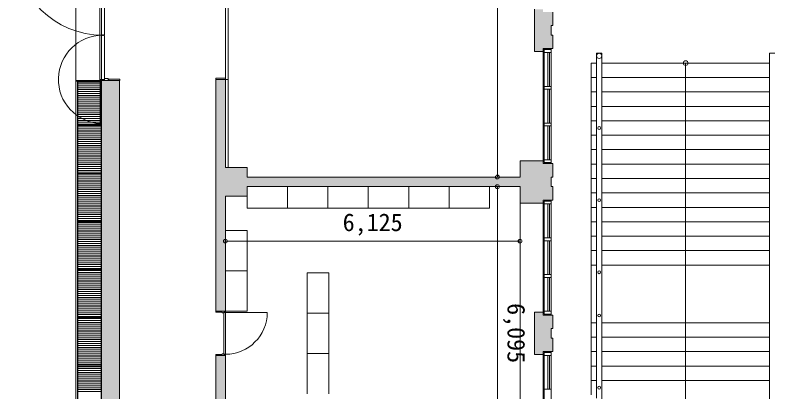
# Model space of a CAD drawing. Units: millimetres, scale not verified. Extents: x -61855 to 52913, y -114842 to -21833.
# Drawn here: x -8663 to 7068, y -58108 to -50272 of the extents above; entities that cross this region are included whole.
import ezdxf
from ezdxf.enums import TextEntityAlignment as Align

# ---------------------------------------------------------------- set-up
doc = ezdxf.new("R2010")
doc.units = ezdxf.units.MM
doc.header["$LTSCALE"] = 200
doc.header["$PDMODE"] = 32
doc.header["$PDSIZE"] = 80
for name, color, linetype, lineweight in [('0-1_躯体', 7, 'Continuous', 9), ('0-2_建具', 7, 'Continuous', 9), ('0-3_仕上', 4, 'Continuous', 5), ('0-5_設備機器', 7, 'Continuous', 9), ('0-6_寸法', 4, 'Continuous', 5)]:
    doc.layers.add(name, color=color, linetype=linetype, lineweight=lineweight)
doc.styles.add('ＭＳ ゴシック', font='')
doc.styles.get('ＭＳ ゴシック').set_extended_font_data('MS Gothic')

msp = doc.modelspace()

# ---------------------------------------------------------------- linework, layer by layer
at = {"layer": '0-1_躯体'}
for p, q in [((-7401.8, -64263.9), (-7401.8, -35240)), ((-4291.8, -53440), (-4291.8, -47740)), ((-6901.8, -48851), (-6901.8, -51631)), ((-6866.8, -48861), (-6866.8, -51621.1)), ((2133.2, -51030), (2133.2, -50150)), ((2513.2, -50490), (2513.2, -50210)), ((2513.2, -50490), (2483.2, -50490)), ((2133.2, -51030), (2313.2, -51030)), ((2513.2, -50970), (2313.2, -50970)), ((2313.2, -53360), (2313.2, -50970)), ((-6901.8, -51631), (-7401.8, -51631)), ((-7401.8, -51631), (-7366.8, -51656)), ((-7366.8, -51656), (-6866.8, -51656)), ((-7366.8, -51656), (-7366.8, -62573.5)), ((-6901.8, -51631), (-6866.8, -51656)), ((-6871.8, -51618.5), (-6866.8, -51621.1)), ((-6491.8, -51631), (-6491.8, -62598.5)), ((-4491.8, -56430), (-4491.8, -51610)), ((-4291.8, -51610), (-4491.8, -51610)), ((1833.2, -53300), (2313.2, -53300)), ((1833.2, -53300), (1833.2, -53640)), ((-3841.8, -53440), (-4291.8, -53440)), ((-3841.8, -53440), (-3841.8, -53640)), ((2313.2, -53360), (2513.2, -53360)), ((2513.2, -53640), (2513.2, -53360)), ((1010.1, -53640), (-3841.8, -53640)), ((624.8, -53640), (1833.2, -53640)), ((2483.2, -53840), (2483.2, -53640)), ((2513.2, -53640), (2483.2, -53640)), ((1010.1, -53840), (-3841.8, -53840)), ((-3841.8, -53840), (-3841.8, -54040)), ((624.8, -53840), (1833.2, -53840)), ((1833.2, -54180), (1833.2, -53840)), ((2513.2, -53840), (2483.2, -53840)), ((2513.2, -53840), (2513.2, -54120)), ((-4291.8, -54040), (-3841.8, -54040)), ((-4291.8, -54040), (-4291.8, -59740)), ((1833.2, -54180), (2313.2, -54180)), ((2313.2, -56510), (2313.2, -54120)), ((2513.2, -54120), (2313.2, -54120)), ((-4491.8, -56430), (-4291.8, -56430)), ((2133.2, -56450), (2313.2, -56450)), ((2133.2, -57330), (2133.2, -56450)), ((2313.2, -56510), (2513.2, -56510)), ((2513.2, -56790), (2513.2, -56510)), ((2513.2, -56790), (2483.2, -56790)), ((-4491.8, -57350), (-4291.8, -57350)), ((-4491.8, -57350), (-4491.8, -62185)), ((2133.2, -57330), (2313.2, -57330)), ((2313.2, -59660), (2313.2, -57270))]:
    msp.add_line(p, q, dxfattribs=at)
for points in [[(2513.2, -50970), (2513.2, -50690), (2483.2, -50690), (2483.2, -50490)], [(-6871.8, -51618.5), (-6871.8, -51641), (-6866.8, -51641)], [(-6491.8, -51631), (-6866.8, -51631), (-6866.8, -62598.5)], [(2313.2, -57270), (2513.2, -57270), (2513.2, -56990), (2483.2, -56990), (2483.2, -56790)]]:
    msp.add_lwpolyline(points, dxfattribs=at)
at = {"layer": '0-1_躯体', "color": 9}
for points in [[(2313.2, -51030), (2313.2, -50150), (2133.2, -51030), (2133.2, -50150)], [(2483.2, -50690), (2483.2, -50209.9), (2313.2, -50690), (2313.2, -50209.9)], [(2483.2, -50490), (2513.2, -50490), (2483.2, -50210), (2513.2, -50210)], [(2313.2, -50970), (2513.2, -50970), (2313.2, -50690), (2513.2, -50690)], [(-6491.8, -62598.5), (-6491.8, -51631), (-6866.8, -62598.5), (-6866.8, -51631)], [(-4291.8, -56430), (-4291.8, -51610), (-4491.8, -56430), (-4491.8, -51610)], [(2313.2, -53299.9), (1833.2, -53299.9), (2313.2, -53640), (1833.2, -53640)], [(-3841.8, -54040), (-3841.8, -53440), (-4291.8, -54040), (-4291.8, -53440)], [(2513.2, -53640), (2513.2, -53359.9), (2313.2, -53640), (2313.2, -53359.9)], [(1833.2, -53840), (1833.2, -53640), (-3841.8, -53840), (-3841.8, -53640)], [(2483.2, -53840), (2483.2, -53640), (1833.2, -53840), (1833.2, -53640)], [(2513.2, -54120), (2513.2, -53840), (1833.2, -54120), (1833.2, -53840)], [(2313.2, -54180), (2313.2, -54120), (1833.2, -54180), (1833.2, -54120)], [(2313.2, -57330), (2313.2, -56450), (2133.2, -57330), (2133.2, -56450)], [(2513.2, -56790), (2513.2, -56509.9), (2313.2, -56790), (2313.2, -56509.9)], [(2483.2, -56990), (2483.2, -56790), (2313.2, -56990), (2313.2, -56790)], [(2513.2, -56990), (2313.2, -56990), (2513.2, -57270.1), (2313.2, -57270.1)], [(-4491.8, -57350), (-4491.8, -59741.4), (-4291.8, -57350), (-4291.8, -59741.4)]]:
    msp.add_solid(points, dxfattribs=at)
at = {"layer": '0-2_建具'}
for p, q in [((-6866.8, -50683.5), (-6866.8, -48871)), ((-6806.8, -48871), (-6806.8, -50683.5)), ((-4236.8, -51610), (-4236.8, -48860)), ((-6866.8, -50683.5), (-6844.3, -50683.5)), ((-6866.8, -50698.5), (-6844.3, -50698.5)), ((-6866.8, -50698.5), (-6866.8, -51611)), ((-6844.3, -50683.5), (-6844.3, -50689.5)), ((-6844.3, -50689.5), (-6829.3, -50689.5)), ((-6844.3, -50692.5), (-6829.3, -50692.5)), ((-6844.3, -50698.5), (-6844.3, -50692.5)), ((-6829.3, -50683.5), (-6829.3, -50689.5)), ((-6829.3, -50683.5), (-6806.8, -50683.5)), ((-6829.3, -50698.5), (-6829.3, -50692.5)), ((-6829.3, -50698.5), (-6806.8, -50698.5)), ((-6806.8, -51611), (-6806.8, -50698.5)), ((2313.2, -50970.1), (2313.2, -53340)), ((2313.2, -50970.1), (2483.2, -50970.1)), ((2313.2, -51030), (2333.2, -51030)), ((2483.2, -50990), (2333.2, -50990)), ((2333.2, -53340), (2333.2, -50990)), ((2483.2, -51050), (2333.2, -51050)), ((2408.2, -51050), (2408.2, -51753.7)), ((2445.7, -51050), (2445.7, -51753.7)), ((2483.2, -51005.3), (2483.2, -50970.1)), ((2483.2, -51005.3), (2483.2, -53359.9)), ((3510.9, -51065.6), (3423.2, -51065.6)), ((3423.2, -51065.6), (3423.2, -58241.3)), ((3478.2, -51065), (3533.2, -51065)), ((3533.2, -51065), (3533.2, -58312.6)), ((7018.2, -51065), (7128.2, -51065)), ((7018.2, -51065), (7018.2, -60571.5)), ((7018.2, -51270), (3533.2, -51270)), ((5275.7, -58770), (5275.7, -51270)), ((-6801.8, -51621), (-6801.8, -51591)), ((-6801.8, -51591), (-6731.8, -51591)), ((-4491.8, -51610), (-4491.8, -51585)), ((-4291.8, -51585), (-4491.8, -51585)), ((3423.2, -51570), (3313.2, -51570)), ((7018.2, -51570), (3533.2, -51570)), ((-6871.8, -51618.5), (-6866.8, -51621)), ((-6871.8, -51641), (-6871.8, -51618.5)), ((-6871.8, -51641), (-6866.8, -51641)), ((-6866.8, -51621), (-6801.8, -51621)), ((-6866.8, -51641), (-6866.8, -51631)), ((-6866.8, -51631), (-6486.8, -51631)), ((-6731.8, -51616), (-6716.8, -51616)), ((-6716.8, -51616), (-6716.8, -51601)), ((-6716.8, -51601), (-6486.8, -51601)), ((-6486.8, -51631), (-6486.8, -51601)), ((-4236.8, -51610), (-4286.8, -51610)), ((2483.2, -51753.7), (2333.2, -51753.7)), ((2483.2, -51813.7), (2333.2, -51813.7)), ((2408.2, -51813.7), (2408.2, -52517)), ((2445.7, -51813.7), (2445.7, -52517)), ((3423.2, -51870), (3313.2, -51870)), ((7018.2, -51870), (3533.2, -51870)), ((3423.2, -52170), (3313.2, -52170)), ((7018.2, -52170), (3533.2, -52170)), ((2483.2, -52517), (2333.2, -52517)), ((3423.2, -52470), (3313.2, -52470)), ((7018.2, -52470), (3533.2, -52470)), ((2483.2, -52577), (2333.2, -52577)), ((2408.2, -53280), (2408.2, -52577)), ((2445.7, -53280), (2445.7, -52577)), ((3423.2, -52770), (3313.2, -52770)), ((7018.2, -52770), (3533.2, -52770)), ((3423.2, -53070), (3313.2, -53070)), ((7018.2, -53070), (3533.2, -53070)), ((2313.2, -53359.9), (2313.2, -53299.9)), ((2333.2, -53299.9), (2313.2, -53299.9)), ((2483.2, -53280), (2333.2, -53280)), ((2313.2, -53359.9), (2483.2, -53359.9)), ((2483.2, -53340), (2333.2, -53340)), ((3423.2, -53370), (3313.2, -53370)), ((7018.2, -53370), (3533.2, -53370)), ((3423.2, -53670), (3313.2, -53670)), ((7018.2, -53670), (3533.2, -53670)), ((3423.2, -53970), (3313.2, -53970)), ((7018.2, -53970), (3533.2, -53970)), ((2313.2, -54120.1), (2313.2, -56490)), ((2313.2, -54120.1), (2483.2, -54120.1)), ((2313.2, -54180), (2333.2, -54180)), ((2483.2, -54140), (2333.2, -54140)), ((2333.2, -56490), (2333.2, -54140)), ((2483.2, -54200), (2333.2, -54200)), ((2408.2, -54200), (2408.2, -54903.7)), ((2445.7, -54200), (2445.7, -54903.7)), ((2483.2, -54155.3), (2483.2, -54120.1)), ((2483.2, -54155.3), (2483.2, -56509.9)), ((3423.2, -54270), (3313.2, -54270)), ((7018.2, -54270), (3533.2, -54270)), ((3423.2, -54570), (3313.2, -54570)), ((7018.2, -54570), (3533.2, -54570)), ((3423.2, -54870), (3313.2, -54870)), ((7018.2, -54870), (3533.2, -54870)), ((2483.2, -54903.7), (2333.2, -54903.7)), ((2483.2, -54963.7), (2333.2, -54963.7)), ((2408.2, -54963.7), (2408.2, -55667)), ((2445.7, -54963.7), (2445.7, -55667)), ((3423.2, -55170), (3313.2, -55170)), ((7018.2, -55170), (3533.2, -55170)), ((3423.2, -55470), (3313.2, -55470)), ((7018.2, -55470), (3533.2, -55470)), ((2483.2, -55667), (2333.2, -55667)), ((2483.2, -55727), (2333.2, -55727)), ((2408.2, -56430), (2408.2, -55727)), ((2445.7, -56430), (2445.7, -55727)), ((-4491.8, -56450), (-4491.8, -56430)), ((-4291.8, -56430), (-4491.8, -56430)), ((-4326.8, -56465), (-4361.8, -56465)), ((-4326.8, -56450), (-4326.8, -56465)), ((-4291.8, -56450), (-4326.8, -56450)), ((-4291.8, -56455), (-4321.8, -56455)), ((-4321.8, -56455), (-4321.8, -57325)), ((-4291.8, -56430), (-4291.8, -56450)), ((-4291.8, -56455), (-4291.8, -57325)), ((2313.2, -56509.9), (2313.2, -56449.9)), ((2333.2, -56449.9), (2313.2, -56449.9)), ((2483.2, -56430), (2333.2, -56430)), ((2313.2, -56509.9), (2483.2, -56509.9)), ((2483.2, -56490), (2333.2, -56490)), ((3423.2, -56670), (3313.2, -56670)), ((7018.2, -56670), (3533.2, -56670)), ((3423.2, -56970), (3313.2, -56970)), ((7018.2, -56970), (3533.2, -56970)), ((-4361.8, -57330), (-4491.8, -57330)), ((-4491.8, -57350), (-4491.8, -57330)), ((-4291.8, -57350), (-4491.8, -57350)), ((-4326.8, -57315), (-4361.8, -57315)), ((-4361.8, -57315), (-4361.8, -57330)), ((-4291.8, -57325), (-4321.8, -57325)), ((-4291.8, -57350), (-4291.8, -57330)), ((2313.2, -57270.1), (2313.2, -59640)), ((2313.2, -57270.1), (2483.2, -57270.1)), ((2313.2, -57330), (2333.2, -57330)), ((2483.2, -57290), (2333.2, -57290)), ((2333.2, -59640), (2333.2, -57290)), ((2483.2, -57350), (2333.2, -57350)), ((2408.2, -57350), (2408.2, -58053.7)), ((2445.7, -57350), (2445.7, -58053.7)), ((2483.2, -57305.3), (2483.2, -57270.1)), ((2483.2, -57305.3), (2483.2, -59659.9)), ((3423.2, -57270), (3313.2, -57270)), ((7018.2, -57270), (3533.2, -57270)), ((3423.2, -57570), (3313.2, -57570)), ((7018.2, -57570), (3533.2, -57570)), ((3423.2, -57870), (3313.2, -57870)), ((7018.2, -57870), (3533.2, -57870)), ((2483.2, -58053.7), (2333.2, -58053.7))]:
    msp.add_line(p, q, dxfattribs=at)
at = {"layer": '0-2_建具', "color": 4, "lineweight": 5}
for p, q in [((-6896.8, -51611), (-6806.8, -51611)), ((-6896.8, -51611), (-6896.8, -52528)), ((-4236.8, -51610), (-4236.8, -53445)), ((-4291.8, -56455), (-3421.8, -56455))]:
    msp.add_line(p, q, dxfattribs=at)
at = {"layer": '0-2_建具'}
for points in [[(-4236.8, -48860), (-4286.8, -48860), (-4286.8, -51610)], [(3423.2, -51270), (3313.2, -51270), (3313.2, -58170)], [(-6731.8, -51616), (-6731.8, -51591), (-6731.8, -51616)], [(-4291.8, -51585), (-4291.8, -51610), (-4491.8, -51610)], [(-4361.8, -56465), (-4361.8, -56450), (-4491.8, -56450)], [(-4291.8, -57330), (-4326.8, -57330), (-4326.8, -57315)]]:
    msp.add_lwpolyline(points, dxfattribs=at)
for centre, radius in [((3478.2, -51120), 55), ((5275.7, -51270), 50), ((3478.2, -52620), 30), ((3478.2, -54120), 30), ((3478.2, -55620), 30), ((3478.2, -56520), 30), ((3478.2, -58020), 30)]:
    msp.add_circle(centre, radius, dxfattribs=at)
at = {"layer": '0-2_建具', "color": 4, "lineweight": 5}
for centre, radius, start, end in [((-6844.3, -48871), 1818.5, 91.65436, 270), ((-6844.3, -51611), 918.5, 90, 266.72328), ((-4291.8, -56455), 870, 270, 0)]:
    msp.add_arc(centre, radius, start, end, dxfattribs=at)
at = {"layer": '0-3_仕上', "color": 7, "lineweight": 9}
for p, q in [((-7366.8, -52573.5), (-7366.8, -51656)), ((-6876.8, -52564), (-6876.8, -51666)), ((-6866.8, -52573.5), (-7366.8, -52573.5)), ((-6876.8, -52564), (-7356.8, -52564)), ((-6876.8, -52583.5), (-7356.8, -52583.5)), ((-7356.8, -53564), (-7356.8, -52583.5)), ((-6876.8, -53564), (-6876.8, -52583.5)), ((-6876.8, -53564), (-7356.8, -53564)), ((-6876.8, -53583.5), (-7356.8, -53583.5)), ((-7356.8, -54564), (-7356.8, -53583.5)), ((-6876.8, -54564), (-6876.8, -53583.5)), ((-6876.8, -54564), (-7356.8, -54564)), ((-6876.8, -54583.5), (-7356.8, -54583.5)), ((-7356.8, -55564), (-7356.8, -54583.5)), ((-6876.8, -55564), (-6876.8, -54583.5)), ((-6876.8, -55564), (-7356.8, -55564)), ((-6876.8, -55583.5), (-7356.8, -55583.5)), ((-7356.8, -56564), (-7356.8, -55583.5)), ((-6876.8, -56564), (-6876.8, -55583.5)), ((-6876.8, -56564), (-7356.8, -56564)), ((-6876.8, -56583.5), (-7356.8, -56583.5)), ((-7356.8, -57564), (-7356.8, -56583.5)), ((-6876.8, -57564), (-6876.8, -56583.5)), ((-6876.8, -57564), (-7356.8, -57564)), ((-6876.8, -57583.5), (-7356.8, -57583.5)), ((-7356.8, -58564), (-7356.8, -57583.5)), ((-6876.8, -58564), (-6876.8, -57583.5))]:
    msp.add_line(p, q, dxfattribs=at)
at = {"layer": '0-3_仕上'}
for p, q in [((-6876.8, -51701.7), (-7356.8, -51701.7)), ((-6876.8, -51741.7), (-7356.8, -51741.7)), ((-6876.8, -51781.7), (-7356.8, -51781.7)), ((-6876.8, -51821.7), (-7356.8, -51821.7)), ((-6876.8, -51861.7), (-7356.8, -51861.7)), ((-6876.8, -51901.7), (-7356.8, -51901.7)), ((-6876.8, -51941.7), (-7356.8, -51941.7)), ((-6876.8, -51981.7), (-7356.8, -51981.7)), ((-6876.8, -52021.7), (-7356.8, -52021.7)), ((-6876.8, -52061.7), (-7356.8, -52061.7)), ((-6876.8, -52101.7), (-7356.8, -52101.7)), ((-6876.8, -52141.7), (-7356.8, -52141.7)), ((-6876.8, -52181.7), (-7356.8, -52181.7)), ((-6876.8, -52221.7), (-7356.8, -52221.7)), ((-6876.8, -52261.7), (-7356.8, -52261.7)), ((-6876.8, -52301.7), (-7356.8, -52301.7)), ((-6876.8, -52341.7), (-7356.8, -52341.7)), ((-6876.8, -52381.7), (-7356.8, -52381.7)), ((-6876.8, -52421.7), (-7356.8, -52421.7)), ((-6876.8, -52461.7), (-7356.8, -52461.7)), ((-6876.8, -52501.7), (-7356.8, -52501.7)), ((-6876.8, -52541.7), (-7356.8, -52541.7)), ((-6876.8, -52621.7), (-7356.8, -52621.7)), ((-6876.8, -52661.7), (-7356.8, -52661.7)), ((-6876.8, -52701.7), (-7356.8, -52701.7)), ((-6876.8, -52741.7), (-7356.8, -52741.7)), ((-6876.8, -52781.7), (-7356.8, -52781.7)), ((-6876.8, -52821.7), (-7356.8, -52821.7)), ((-6876.8, -52861.7), (-7356.8, -52861.7)), ((-6876.8, -52901.7), (-7356.8, -52901.7)), ((-6876.8, -52941.7), (-7356.8, -52941.7)), ((-6876.8, -52981.7), (-7356.8, -52981.7)), ((-6876.8, -53021.7), (-7356.8, -53021.7)), ((-6876.8, -53061.7), (-7356.8, -53061.7)), ((-6876.8, -53101.7), (-7356.8, -53101.7)), ((-6876.8, -53141.7), (-7356.8, -53141.7)), ((-6876.8, -53181.7), (-7356.8, -53181.7)), ((-6876.8, -53221.7), (-7356.8, -53221.7)), ((-6876.8, -53261.7), (-7356.8, -53261.7)), ((-6876.8, -53301.7), (-7356.8, -53301.7)), ((-6876.8, -53341.7), (-7356.8, -53341.7)), ((-6876.8, -53381.7), (-7356.8, -53381.7)), ((-6876.8, -53421.7), (-7356.8, -53421.7)), ((-6876.8, -53461.7), (-7356.8, -53461.7)), ((-6876.8, -53501.7), (-7356.8, -53501.7)), ((-6876.8, -53541.7), (-7356.8, -53541.7)), ((-6876.8, -53621.7), (-7356.8, -53621.7)), ((-6876.8, -53661.7), (-7356.8, -53661.7)), ((-6876.8, -53701.7), (-7356.8, -53701.7)), ((-6876.8, -53741.7), (-7356.8, -53741.7)), ((-6876.8, -53781.7), (-7356.8, -53781.7)), ((-6876.8, -53821.7), (-7356.8, -53821.7)), ((-6876.8, -53861.7), (-7356.8, -53861.7)), ((-6876.8, -53901.7), (-7356.8, -53901.7)), ((-6876.8, -53941.7), (-7356.8, -53941.7)), ((-6876.8, -53981.7), (-7356.8, -53981.7)), ((-6876.8, -54021.7), (-7356.8, -54021.7)), ((-6876.8, -54061.7), (-7356.8, -54061.7)), ((-6876.8, -54101.7), (-7356.8, -54101.7)), ((-6876.8, -54141.7), (-7356.8, -54141.7)), ((-6876.8, -54181.7), (-7356.8, -54181.7)), ((-6876.8, -54221.7), (-7356.8, -54221.7)), ((-6876.8, -54261.7), (-7356.8, -54261.7)), ((-6876.8, -54301.7), (-7356.8, -54301.7)), ((-6876.8, -54341.7), (-7356.8, -54341.7)), ((-6876.8, -54381.7), (-7356.8, -54381.7)), ((-6876.8, -54421.7), (-7356.8, -54421.7)), ((-6876.8, -54461.7), (-7356.8, -54461.7)), ((-6876.8, -54501.7), (-7356.8, -54501.7)), ((-6876.8, -54541.7), (-7356.8, -54541.7)), ((-6876.8, -54621.7), (-7356.8, -54621.7)), ((-6876.8, -54661.7), (-7356.8, -54661.7)), ((-6876.8, -54701.7), (-7356.8, -54701.7)), ((-6876.8, -54741.7), (-7356.8, -54741.7)), ((-6876.8, -54781.7), (-7356.8, -54781.7)), ((-6876.8, -54821.7), (-7356.8, -54821.7)), ((-6876.8, -54861.7), (-7356.8, -54861.7)), ((-6876.8, -54901.7), (-7356.8, -54901.7)), ((-6876.8, -54941.7), (-7356.8, -54941.7)), ((-6876.8, -54981.7), (-7356.8, -54981.7)), ((-6876.8, -55021.7), (-7356.8, -55021.7)), ((-6876.8, -55061.7), (-7356.8, -55061.7)), ((-6876.8, -55101.7), (-7356.8, -55101.7)), ((-6876.8, -55141.7), (-7356.8, -55141.7)), ((-6876.8, -55181.7), (-7356.8, -55181.7)), ((-6876.8, -55221.7), (-7356.8, -55221.7)), ((-6876.8, -55261.7), (-7356.8, -55261.7)), ((-6876.8, -55301.7), (-7356.8, -55301.7)), ((-6876.8, -55341.7), (-7356.8, -55341.7)), ((-6876.8, -55381.7), (-7356.8, -55381.7)), ((-6876.8, -55421.7), (-7356.8, -55421.7)), ((-6876.8, -55461.7), (-7356.8, -55461.7)), ((-6876.8, -55501.7), (-7356.8, -55501.7)), ((-6876.8, -55541.7), (-7356.8, -55541.7)), ((-6876.8, -55621.7), (-7356.8, -55621.7)), ((-6876.8, -55661.7), (-7356.8, -55661.7)), ((-6876.8, -55701.7), (-7356.8, -55701.7)), ((-6876.8, -55741.7), (-7356.8, -55741.7)), ((-6876.8, -55781.7), (-7356.8, -55781.7)), ((-6876.8, -55821.7), (-7356.8, -55821.7)), ((-6876.8, -55861.7), (-7356.8, -55861.7)), ((-6876.8, -55901.7), (-7356.8, -55901.7)), ((-6876.8, -55941.7), (-7356.8, -55941.7)), ((-6876.8, -55981.7), (-7356.8, -55981.7)), ((-6876.8, -56021.7), (-7356.8, -56021.7)), ((-6876.8, -56061.7), (-7356.8, -56061.7)), ((-6876.8, -56101.7), (-7356.8, -56101.7)), ((-6876.8, -56141.7), (-7356.8, -56141.7)), ((-6876.8, -56181.7), (-7356.8, -56181.7)), ((-6876.8, -56221.7), (-7356.8, -56221.7)), ((-6876.8, -56261.7), (-7356.8, -56261.7)), ((-6876.8, -56301.7), (-7356.8, -56301.7)), ((-6876.8, -56341.7), (-7356.8, -56341.7)), ((-6876.8, -56381.7), (-7356.8, -56381.7)), ((-6876.8, -56421.7), (-7356.8, -56421.7)), ((-6876.8, -56461.7), (-7356.8, -56461.7)), ((-6876.8, -56501.7), (-7356.8, -56501.7)), ((-6876.8, -56541.7), (-7356.8, -56541.7)), ((-6876.8, -56621.7), (-7356.8, -56621.7)), ((-6876.8, -56661.7), (-7356.8, -56661.7)), ((-6876.8, -56701.7), (-7356.8, -56701.7)), ((-6876.8, -56741.7), (-7356.8, -56741.7)), ((-6876.8, -56781.7), (-7356.8, -56781.7)), ((-6876.8, -56821.7), (-7356.8, -56821.7)), ((-6876.8, -56861.7), (-7356.8, -56861.7)), ((-6876.8, -56901.7), (-7356.8, -56901.7)), ((-6876.8, -56941.7), (-7356.8, -56941.7)), ((-6876.8, -56981.7), (-7356.8, -56981.7)), ((-6876.8, -57021.7), (-7356.8, -57021.7)), ((-6876.8, -57061.7), (-7356.8, -57061.7)), ((-6876.8, -57101.7), (-7356.8, -57101.7)), ((-6876.8, -57141.7), (-7356.8, -57141.7)), ((-6876.8, -57181.7), (-7356.8, -57181.7)), ((-6876.8, -57221.7), (-7356.8, -57221.7)), ((-6876.8, -57261.7), (-7356.8, -57261.7)), ((-6876.8, -57301.7), (-7356.8, -57301.7)), ((-6876.8, -57341.7), (-7356.8, -57341.7)), ((-6876.8, -57381.7), (-7356.8, -57381.7)), ((-6876.8, -57421.7), (-7356.8, -57421.7)), ((-6876.8, -57461.7), (-7356.8, -57461.7)), ((-6876.8, -57501.7), (-7356.8, -57501.7)), ((-6876.8, -57541.7), (-7356.8, -57541.7)), ((-6876.8, -57621.7), (-7356.8, -57621.7)), ((-6876.8, -57661.7), (-7356.8, -57661.7)), ((-6876.8, -57701.7), (-7356.8, -57701.7)), ((-6876.8, -57741.7), (-7356.8, -57741.7)), ((-6876.8, -57781.7), (-7356.8, -57781.7)), ((-6876.8, -57821.7), (-7356.8, -57821.7)), ((-6876.8, -57861.7), (-7356.8, -57861.7)), ((-6876.8, -57901.7), (-7356.8, -57901.7)), ((-6876.8, -57941.7), (-7356.8, -57941.7)), ((-6876.8, -57981.7), (-7356.8, -57981.7)), ((-6876.8, -58021.7), (-7356.8, -58021.7)), ((-6876.8, -58061.7), (-7356.8, -58061.7)), ((-6876.8, -58101.7), (-7356.8, -58101.7))]:
    msp.add_line(p, q, dxfattribs=at)
at = {"layer": '0-3_仕上', "color": 7, "lineweight": 9}
for points in [[(-6866.8, -52573.5), (-6866.8, -51656), (-7366.8, -51656)], [(-7356.8, -52564), (-7356.8, -51666), (-6876.8, -51666)], [(-6866.8, -53573.5), (-7366.8, -53573.5), (-7366.8, -52573.5)], [(-6866.8, -53573.5), (-6866.8, -52573.5), (-7366.8, -52573.5)], [(-6866.8, -54573.5), (-7366.8, -54573.5), (-7366.8, -53573.5)], [(-6866.8, -54573.5), (-6866.8, -53573.5), (-7366.8, -53573.5)], [(-6866.8, -55573.5), (-7366.8, -55573.5), (-7366.8, -54573.5)], [(-6866.8, -55573.5), (-6866.8, -54573.5), (-7366.8, -54573.5)], [(-6866.8, -56573.5), (-7366.8, -56573.5), (-7366.8, -55573.5)], [(-6866.8, -56573.5), (-6866.8, -55573.5), (-7366.8, -55573.5)], [(-6866.8, -57573.5), (-7366.8, -57573.5), (-7366.8, -56573.5)], [(-6866.8, -57573.5), (-6866.8, -56573.5), (-7366.8, -56573.5)], [(-6866.8, -58573.5), (-7366.8, -58573.5), (-7366.8, -57573.5)], [(-6866.8, -58573.5), (-6866.8, -57573.5), (-7366.8, -57573.5)]]:
    msp.add_lwpolyline(points, dxfattribs=at)
at = {"layer": '0-5_設備機器'}
for p, q in [((1833.2, -59600), (1833.2, -54180)), ((1833.2, -54180), (2313.2, -54180)), ((2231.2, -54180), (2313.2, -54180)), ((2313.2, -56449.9), (2313.2, -54180))]:
    msp.add_line(p, q, dxfattribs=at)
at = {"layer": '0-5_設備機器', "color": 2, "lineweight": 5}
for p, q in [((-3841.8, -56430), (-4291.8, -56430)), ((-2141.8, -56470), (-2591.8, -56470)), ((-2591.8, -56470), (-2591.8, -57310)), ((-2141.8, -57310), (-2591.8, -57310))]:
    msp.add_line(p, q, dxfattribs=at)
for points in [[(-3001.8, -54290), (-3001.8, -53840), (-3841.8, -53840), (-3841.8, -54290)], [(-2161.8, -54290), (-2161.8, -53840), (-3001.8, -53840), (-3001.8, -54290)], [(-1321.8, -54290), (-1321.8, -53840), (-2161.8, -53840), (-2161.8, -54290)], [(-481.8, -54290), (-481.8, -53840), (-1321.8, -53840), (-1321.8, -54290)], [(358.2, -54290), (358.2, -53840), (-481.8, -53840), (-481.8, -54290)], [(1198.2, -54290), (1198.2, -53840), (358.2, -53840), (358.2, -54290)], [(-4291.8, -55590), (-3841.8, -55590), (-3841.8, -54750), (-4291.8, -54750)], [(-4291.8, -56430), (-3841.8, -56430), (-3841.8, -55590), (-4291.8, -55590)], [(-2591.8, -56470), (-2141.8, -56470), (-2141.8, -55630), (-2591.8, -55630)]]:
    msp.add_lwpolyline(points, close=True, dxfattribs=at)
for points in [[(-2591.8, -57310), (-2141.8, -57310), (-2141.8, -56470)], [(-2141.8, -58150), (-2141.8, -57310), (-2591.8, -57310), (-2591.8, -58150)]]:
    msp.add_lwpolyline(points, dxfattribs=at)
at = {"layer": '0-5_設備機器'}
for points in [[(2313.2, -56449.9), (2133.2, -56449.9), (2133.2, -57330)], [(2133.2, -57330), (2313.2, -57330), (2313.2, -59599.9)]]:
    msp.add_lwpolyline(points, dxfattribs=at)
at = {"layer": '0-6_寸法'}
for p, q in [((1362.2, -53640), (1362.2, -40960)), ((1362.2, -53840), (1362.2, -59935)), ((1833.2, -54974.4), (-4291.8, -54974.4))]:
    msp.add_line(p, q, dxfattribs=at)
for p in [(1362.2, -53640), (1362.2, -53840), (-4291.8, -54974.4), (1833.2, -54974.4)]:
    msp.add_point(p, dxfattribs=at)

# ---------------------------------------------------------------- texts
at = {"layer": '0-6_寸法', "style": 'ＭＳ ゴシック'}
msp.add_text('6,125', height=366.6, dxfattribs=at).set_placement((-1854.3, -54874.4), align=Align.BOTTOM_LEFT)
msp.add_text('6,095', height=366.6, rotation=270, dxfattribs=at).set_placement((1462.2, -56262.5), align=Align.BOTTOM_LEFT)

doc.saveas('drawing.dxf')
